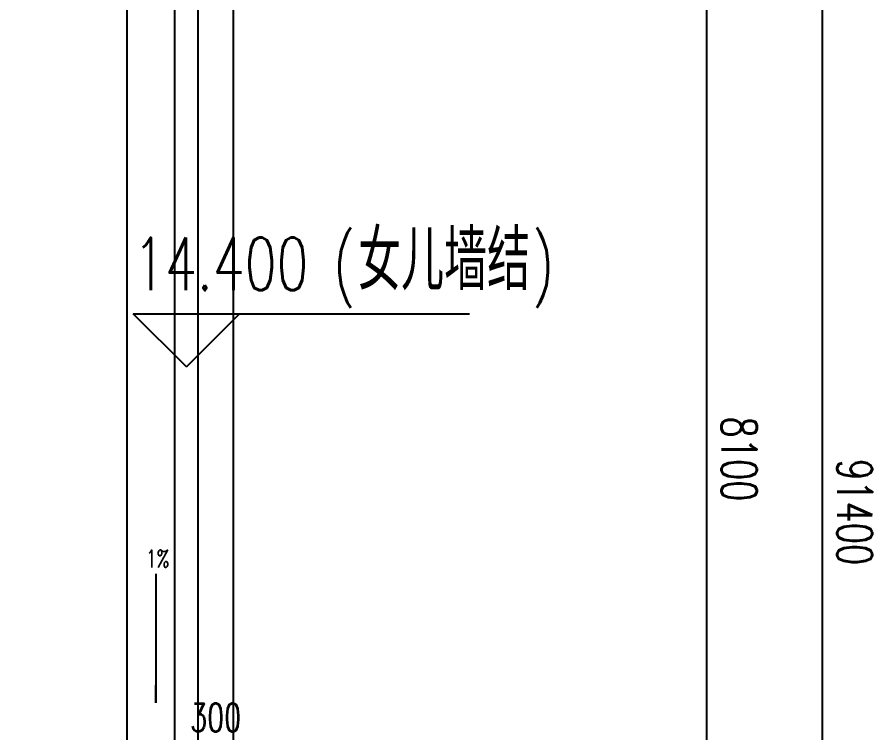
# Model space of a CAD drawing. Extents: x -474411 to 577939, y 0 to 1014176.
# Drawn here: x 370114 to 377406, y 784950 to 791013 of the extents above; entities that cross this region are included whole.
import ezdxf

# ---------------------------------------------------------------- set-up
doc = ezdxf.new("R2010")
doc.units = 0
doc.header["$LTSCALE"] = 1000
doc.header["$MEASUREMENT"] = 0
doc.layers.get('Defpoints').update_dxf_attribs({"color": 210})
for name, color, linetype in [('A-AXIS-D', 1, 'Continuous'), ('A-AXIS-DP', 126, 'Continuous'), ('A-AXIS-SYMB', 3, 'Continuous'), ('A-DRAIN', 142, 'Continuous'), ('A-SFCE', 30, 'Continuous'), ('A-WINDOW', 140, 'Continuous'), ('AS-结构边线层', 200, 'Continuous'), ('PUB_TEXT', 7, 'Continuous')]:
    doc.layers.add(name, color=color, linetype=linetype)
doc.styles.add('_TCH_DIM', font='SIMPLEX', dxfattribs={"bigfont": 'GBCBIG'})
doc.styles.add('_TCH_DIM_T3', font='SIMPLEX', dxfattribs={"width": 0.705882, "bigfont": 'GBCBIG'})
doc.styles.add('A-DIM_T3', font='SIMPLEX', dxfattribs={"width": 0.705882, "bigfont": 'GBCBIG'})
doc.dimstyles.new('_TCH_ARCH&&100', dxfattribs={"dimtxt": 297.5, "dimasz": 100, "dimexe": 100, "dimexo": 100, "dimgap": 126.25, "dimtad": 1, "dimdec": 0, "dimzin": 0, "dimdsep": 46, "dimtxsty": '_TCH_DIM_T3', "dimblk": 'ARCHTICK', "dimcen": 0.09, "dimclrt": 7, "dimazin": 2, "dimtfac": 1, "dimtdec": 0, "dimtix": 1, "dimtmove": 2, "dimatfit": 3, "dimfxl": 0, "dimtolj": 1, "dimtzin": 0, "dimarcsym": 0})
doc.dimstyles.new('A-DIM&&100', dxfattribs={"dimtxt": 297.5, "dimasz": 100, "dimexe": 100, "dimexo": 100, "dimgap": 126.25, "dimtad": 1, "dimdec": 0, "dimzin": 0, "dimdsep": 46, "dimtxsty": 'A-DIM_T3', "dimblk": 'ARCHTICK', "dimcen": 0.09, "dimclrt": 7, "dimazin": 2, "dimtfac": 1, "dimtdec": 0, "dimtix": 1, "dimtmove": 2, "dimatfit": 3, "dimfxl": 0, "dimtolj": 1, "dimtzin": 0, "dimarcsym": 0})

# ---------------------------------------------------------------- blocks, each defined once
blk = doc.blocks.new('43243')
at = {"layer": 'AS-结构边线层', "color": 8}
blk.add_lwpolyline([(371645.8, 818320), (371645.8, 782920), (371345.8, 782920), (371345.8, 774520), (371645.8, 774520), (371645.8, 741420), (359545.8, 741420), (359545.8, 741720), (359445.8, 741720), (359445.8, 741920), (357145.8, 741920), (357145.8, 741720), (356845.8, 741720), (356845.8, 741420), (356045.8, 741420), (356045.8, 741420), (356045.8, 832020)], dxfattribs=at)
blk = doc.blocks.new('_ArchTick')
at = {"color": 0, "linetype": 'ByBlock', "const_width": 0.4}
blk.add_lwpolyline([(-0.5, -0.5), (0.5, 0.5)], dxfattribs=at)
blk = doc.blocks.new('*D814')
at = {"layer": 'A-AXIS-D', "color": 0, "lineweight": -2}
for p, q in [((375040, 791320), (376055.8, 791320)), ((375955.8, 791320), (375955.8, 783220)), ((375040, 783220), (376055.8, 783220))]:
    blk.add_line(p, q, dxfattribs=at)
at = {"layer": 'Defpoints', "color": 0}
for p in [(374940, 791320), (374940, 783220), (375955.8, 783220)]:
    blk.add_point(p, dxfattribs=at)
at = {"layer": 'A-AXIS-D', "color": 0, "lineweight": -2, "xscale": 100, "yscale": 100, "zscale": 100}
for p, rotation in [((375955.8, 791320), 90), ((375955.8, 783220), 270)]:
    blk.add_blockref('_ArchTick', p, dxfattribs=dict(at, rotation=rotation))
at = {"layer": 'A-AXIS-D', "color": 7, "insert": (376230.8, 787270), "char_height": 297.5, "attachment_point": 5, "rotation": 270, "style": 'A-DIM_T3'}
blk.add_mtext('\\A1;8100', dxfattribs=at)
blk = doc.blocks.new('*D879')
at = {"layer": 'A-AXIS-D', "color": 0, "lineweight": -2}
for p, q in [((375140, 832520), (377035.5, 832520)), ((376935.5, 832520), (376935.5, 741120)), ((375140, 741120), (377035.5, 741120))]:
    blk.add_line(p, q, dxfattribs=at)
at = {"layer": 'Defpoints', "color": 0}
for p in [(375040, 832520), (375040, 741120), (376935.5, 741120)]:
    blk.add_point(p, dxfattribs=at)
at = {"layer": 'A-AXIS-D', "color": 0, "lineweight": -2, "xscale": 100, "yscale": 100, "zscale": 100}
for p, rotation in [((376935.5, 832520), 90), ((376935.5, 741120), 270)]:
    blk.add_blockref('_ArchTick', p, dxfattribs=dict(at, rotation=rotation))
at = {"layer": 'A-AXIS-D', "color": 7, "insert": (377210.5, 786820), "char_height": 297.5, "attachment_point": 5, "rotation": 270, "style": '_TCH_DIM_T3'}
blk.add_mtext('\\A1;91400', dxfattribs=at)

msp = doc.modelspace()

# ---------------------------------------------------------------- linework, layer by layer
at = {"layer": 'A-AXIS-SYMB', "color": 8}
for p, q in [((371547.4, 788050), (371097.4, 788500)), ((371097.4, 788500), (373947.4, 788500)), ((371547.4, 788050), (371997.4, 788500)), ((371290, 786298.4), (371290, 785203.4)), ((371290, 785203.4), (371290, 785353.4))]:
    msp.add_line(p, q, dxfattribs=at)
at = {"layer": 'A-DRAIN', "color": 8}
for p, q in [((371945.8, 741120), (371945.8, 832520)), ((371045.8, 783520), (371045.8, 817720))]:
    msp.add_line(p, q, dxfattribs=at)
at = {"layer": 'A-SFCE', "color": 8}
for p, q in [((371645.8, 818320), (371645.8, 782920)), ((371445.8, 818120), (371445.8, 783120)), ((371445.8, 818120), (371445.8, 783120))]:
    msp.add_line(p, q, dxfattribs=at)

# ---------------------------------------------------------------- block references
at = {"layer": 'A-WINDOW', "color": 8}
msp.add_blockref('43243', (0, 0), dxfattribs=at)

# ---------------------------------------------------------------- texts
at = {"layer": 'A-AXIS-DP', "color": 8, "insert": (371795.8, 785080), "char_height": 238, "attachment_point": 5, "style": '_TCH_DIM_T3'}
msp.add_mtext('\\A1;300', dxfattribs=at)
at = {"layer": 'PUB_TEXT', "color": 8, "style": '_TCH_DIM', "width": 0.705882}
for s, height, p in [('(', 446.2, (372791.6, 788700)), (')', 446.2, (374476.1, 788700)), ('14.400', 446.25, (371096.6, 788700)), ('1%%%', 148.75, (371205, 786350.9))]:
    msp.add_text(s, height=height, dxfattribs=at).set_placement(p)
at = {"layer": 'PUB_TEXT', "color": 8, "style": '_TCH_DIM'}
msp.add_text('女儿墙结', height=506.38, dxfattribs=at).set_placement((373001.6, 788700))

# ---------------------------------------------------------------- dimensions: what is measured, and where the dimension line sits
at = {"layer": 'A-AXIS-D', "color": 8}
for base, p1, p2, dimstyle, picture, middle in [((376935.5, 741120), (375040, 832520), (375040, 741120), '_TCH_ARCH&&100', '*D879', (377210.5, 786820)), ((375955.8, 783220), (374940, 791320), (374940, 783220), 'A-DIM&&100', '*D814', (376230.8, 787270))]:
    dim = msp.add_linear_dim(base=base, p1=p1, p2=p2, angle=270, dimstyle=dimstyle, override={"dimgap": 0}, dxfattribs=at)
    dim.commit()
    dim.dimension.update_dxf_attribs({"geometry": picture, "text_midpoint": middle, "dimtype": 161, "text_rotation": 270})

doc.saveas('drawing.dxf')
